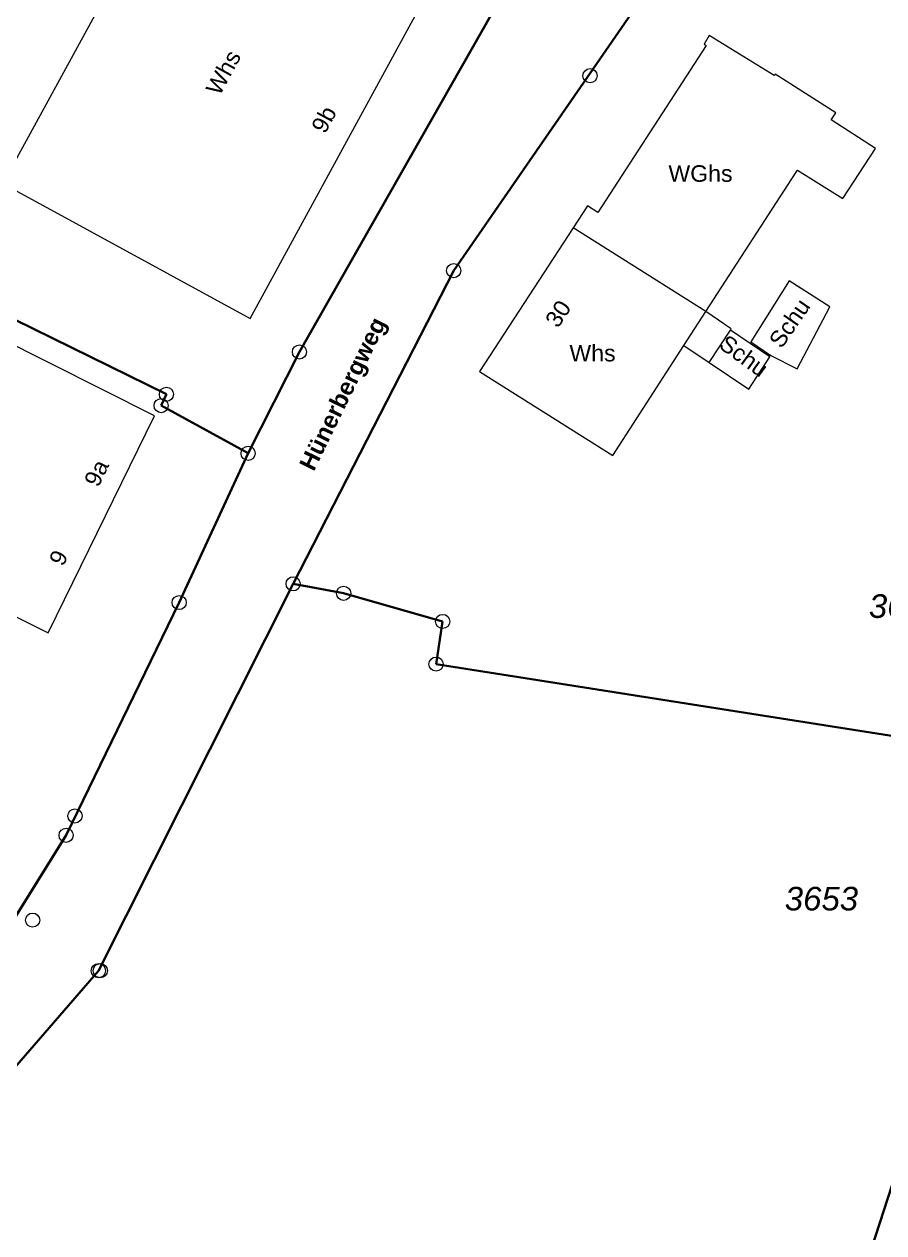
# Model space of a CAD drawing. Header units: metres. Extents: x -3399952 to 118, y -5275341 to 159.
# Drawn here: x -56.1 to -1.5, y -7.7 to 69.1 of the extents above; entities that cross this region are included whole.
import ezdxf

# ---------------------------------------------------------------- set-up
doc = ezdxf.new("R2010")
doc.units = ezdxf.units.M
for name, pattern in [('1600.2028', [0]), ('1600.2505', [0]), ('1600.2507', [0]), ('1600.2515', [0])]:
    doc.linetypes.add(name, pattern=pattern)
doc.layers.get('0').update_dxf_attribs({"color": 1, "linetype": 'CONTINUOUS'})
for name, color, linetype, lineweight in [('Flurstücke_Grenzpunkte', 255, 'CONTINUOUS', 0), ('Gebäude', 255, 'CONTINUOUS', 0), ('Lagebezeichnungen', 255, 'CONTINUOUS', 0), ('Migrationsobjekte', 7, 'CONTINUOUS', 18), ('Verkehr', 255, 'CONTINUOUS', 0)]:
    doc.layers.add(name, color=color, linetype=linetype, lineweight=lineweight)
doc.styles.add('Flurstücksnummer - K 10 700', font='Arial Italic.ttf')
doc.styles.add('Gebäudefunktion (nur BW)', font='Arial.ttf')
doc.styles.add('Name - Bauwerken u. Einrichtungen - F 10', font='Arial Bold.ttf')
doc.styles.add('Sonstiger Text_ Bezeichnung - N 7 380', font='Arial.ttf')

# ---------------------------------------------------------------- blocks, each defined once
blk = doc.blocks.new('Grenzpunkt mit Abmarkung (Marke)')
at = {"color": 0, "lineweight": -2}
blk.add_circle((0, 0), 0.5, dxfattribs=at)

msp = doc.modelspace()

# ---------------------------------------------------------------- linework, layer by layer
at = {"layer": 'Flurstücke_Grenzpunkte', "color": 7, "linetype": '1600.2028', "lineweight": 35}
for p, q in [((-16.726, 71.003, -333.749), (-28.832, 53.48, -333.749)), ((-73.123, 58.427, -333.749), (-47.091, 45.62, -333.749)), ((-47.091, 45.62, -333.749), (-47.431, 44.9, -333.749)), ((-47.431, 44.9, -333.749), (-41.899, 41.868, -333.749)), ((-41.899, 41.868, -333.749), (-46.282, 32.387, -333.749)), ((-39.038, 33.576, -333.749), (-51.417, 8.994, -333.749)), ((-35.826, 32.976, -333.749), (-39.038, 33.576, -333.749)), ((-46.282, 32.387, -333.749), (-53.467, 17.596, -333.749)), ((-29.533, 31.184, -333.749), (-35.826, 32.976, -333.749)), ((-29.954, 28.474, -333.749), (-29.533, 31.184, -333.749)), ((7.834, 22.516, 0.505), (-29.954, 28.474, -333.749)), ((-53.467, 17.596, -333.749), (-56.67, 12.466, -333.749)), ((-51.417, 8.994, -333.749), (-83.119, -27.644, -333.749)), ((-11.135, -35.908, -333.749), (1.89, 4.192, 0.042))]:
    msp.add_line(p, q, dxfattribs=at)
at = {"layer": 'Gebäude', "color": 7, "linetype": '1600.2505', "lineweight": 18}
for p, q in [((-12.584, 68.422, -333.749), (-12.914, 67.872, -333.749)), ((-8.452, 65.871, -333.749), (-12.584, 68.422, -333.749)), ((-12.914, 67.872, -333.749), (-12.784, 67.792, -333.749)), ((-8.392, 65.961, -333.749), (-8.452, 65.871, -333.749)), ((-4.55, 63.5, -333.749), (-8.392, 65.961, -333.749)), ((-4.83, 63.07, -333.749), (-4.55, 63.5, -333.749)), ((-2.019, 61.229, -333.749), (-4.83, 63.07, -333.749)), ((-4.1, 58.058, -333.749), (-2.019, 61.229, -333.749)), ((-7.062, 59.729, -333.749), (-6.982, 59.859, -333.749)), ((-6.982, 59.859, -333.749), (-4.1, 58.058, -333.749)), ((-57.495, 59.005, -333.749), (-41.778, 50.431, -333.749)), ((-20.328, 57.6, -333.749), (-21.248, 56.19, -333.749)), ((-19.667, 57.17, -333.749), (-20.328, 57.6, -333.749)), ((-47.851, 44.25, -333.749), (-59.757, 50.233, -333.749)), ((-56.597, 31.449, -333.749), (-54.616, 30.458, -333.749))]:
    msp.add_line(p, q, dxfattribs=at)
at = {"layer": 'Verkehr', "color": 253, "linetype": '1600.2515', "lineweight": 18, "true_color": 0x999999}
for p, q in [((-41.899, 41.868, -333.749), (-46.282, 32.387, -333.749)), ((-46.282, 32.387, -333.749), (-53.467, 17.596, -333.749)), ((-53.467, 17.596, -333.749), (-56.67, 12.466, -333.749))]:
    msp.add_line(p, q, dxfattribs=at)

# ---------------------------------------------------------------- block references
at = {"layer": 'Flurstücke_Grenzpunkte', "color": 7, "lineweight": 18, "xscale": 0.9, "yscale": 0.9, "zscale": 0.9}
for p in [(-20.167, 65.862, -333.749), (-28.832, 53.48, -333.749), (-38.637, 48.31, -333.749), (-47.431, 44.9, -333.749), (-47.091, 45.62, -333.749), (-41.899, 41.868, -333.749), (-39.038, 33.576, -333.749), (-35.826, 32.976, -333.749), (-46.282, 32.387, -333.749), (-29.533, 31.184, -333.749), (-29.954, 28.474, -333.749), (-52.907, 18.826, -333.749), (-53.467, 17.596, -333.749), (-55.599, 12.206, -333.749), (-51.417, 8.994, -333.749), (-51.297, 8.994, -333.749)]:
    msp.add_blockref('Grenzpunkt mit Abmarkung (Marke)', p, dxfattribs=at)

# ---------------------------------------------------------------- texts
at = {"layer": 'Flurstücke_Grenzpunkte', "color": 7, "lineweight": 18, "char_height": 1.5, "attachment_point": 5, "rotation": 0.00905, "line_spacing_factor": 0.69, "style": 'Flurstücksnummer - K 10 700', "bg_fill": 2}
for s, insert in [('3639', (-0.11, 32.15, -333.749)), ('3653', (-5.456, 13.56, -333.749))]:
    msp.add_mtext(s, dxfattribs=dict(at, insert=insert))
at = {"layer": 'Gebäude', "color": 7, "lineweight": 18, "char_height": 1.05, "attachment_point": 5, "line_spacing_factor": 0.69, "style": 'Gebäudefunktion (nur BW)', "bg_fill": 2}
for s, insert, rotation in [('Whs', (-43.468, 66.065, -333.749), 61.34582), ('WGhs', (-13.144, 59.64, -333.749), 0.00905), ('Schu', (-10.393, 48.056, -333.749), 324.00391), ('Whs', (-20.008, 48.227, -333.749), 0.00905)]:
    msp.add_mtext(s, dxfattribs=dict(at, insert=insert, rotation=rotation))
at = {"layer": 'Lagebezeichnungen', "color": 7, "lineweight": 18, "char_height": 1.05, "attachment_point": 5, "line_spacing_factor": 0.69, "style": 'Sonstiger Text_ Bezeichnung - N 7 380', "bg_fill": 2}
for s, insert, rotation in [('9b', (-37.075, 63.084, -333.749), 61.3962), ('9a', (-51.533, 40.619, -333.749), 63.87347), ('9', (-53.945, 35.229, -333.749), 63.61703)]:
    msp.add_mtext(s, dxfattribs=dict(at, insert=insert, rotation=rotation))

# ---------------------------------------------------------------- next in the draw order: linework, layer by layer
at = {"layer": 'Gebäude', "color": 7, "linetype": '1600.2505', "lineweight": 18}
for p, q in [((-45.519, 80.95, -333.749), (-57.495, 59.005, -333.749)), ((-12.784, 67.792, -333.749), (-19.667, 57.17, -333.749)), ((-11.184, 49.777, -333.749), (-12.804, 50.877, -333.749)), ((-12.594, 47.646, -333.749), (-11.244, 49.697, -333.749)), ((-11.244, 49.697, -333.749), (-11.184, 49.777, -333.749)), ((-18.707, 41.725, -333.749), (-14.195, 48.727, -333.749)), ((-14.195, 48.727, -333.749), (-12.594, 47.646, -333.749)), ((-12.594, 47.646, -333.749), (-10.063, 45.955, -333.749)), ((-27.191, 47.078, -333.749), (-18.707, 41.725, -333.749)), ((-54.616, 30.458, -333.749), (-47.851, 44.25, -333.749))]:
    msp.add_line(p, q, dxfattribs=at)
at = {"layer": 'Migrationsobjekte', "color": 7, "linetype": '1600.2507', "lineweight": 18}
msp.add_line((-14.195, 48.727, -333.749), (-12.804, 50.877, -333.749), dxfattribs=at)

# ---------------------------------------------------------------- next in the draw order: texts
at = {"layer": 'Gebäude', "color": 7, "lineweight": 18, "insert": (-7.479, 50.135, -333.749), "char_height": 1.05, "attachment_point": 5, "rotation": 55.59499, "line_spacing_factor": 0.69, "style": 'Gebäudefunktion (nur BW)', "bg_fill": 2}
msp.add_mtext('Schu', dxfattribs=at)
at = {"layer": 'Lagebezeichnungen', "color": 7, "lineweight": 18, "attachment_point": 5, "line_spacing_factor": 0.69, "bg_fill": 2}
for s, insert, char_height, rotation, style in [('30', (-22.189, 50.738, -333.749), 1.05, 56.86018, 'Sonstiger Text_ Bezeichnung - N 7 380'), ('Hünerbergweg', (-35.744, 45.586, -333.749), 1.08, 63.95958, 'Name - Bauwerken u. Einrichtungen - F 10')]:
    msp.add_mtext(s, dxfattribs=dict(at, insert=insert, char_height=char_height, rotation=rotation, style=style))

# ---------------------------------------------------------------- next in the draw order: linework, layer by layer
at = {"layer": 'Flurstücke_Grenzpunkte', "color": 7, "linetype": '1600.2028', "lineweight": 35}
for p, q in [((-23.078, 75.685, -333.749), (-38.637, 48.31, -333.749)), ((-28.832, 53.48, -333.749), (-39.038, 33.576, -333.749)), ((-38.637, 48.31, -333.749), (-41.899, 41.868, -333.749))]:
    msp.add_line(p, q, dxfattribs=at)
at = {"layer": 'Gebäude', "color": 7, "linetype": '1600.2505', "lineweight": 18}
for p, q in [((-41.778, 50.431, -333.749), (-29.811, 72.365, -333.749)), ((-12.804, 50.877, -333.749), (-7.062, 59.729, -333.749)), ((-21.248, 56.19, -333.749), (-27.191, 47.078, -333.749)), ((-12.804, 50.877, -333.749), (-21.248, 56.19, -333.749)), ((-7.502, 52.827, -333.749), (-9.953, 48.946, -333.749)), ((-4.921, 51.176, -333.749), (-7.502, 52.827, -333.749)), ((-6.992, 47.245, -333.749), (-4.921, 51.176, -333.749)), ((-8.733, 47.996, -333.749), (-11.244, 49.697, -333.749)), ((-9.953, 48.946, -333.749), (-8.683, 48.076, -333.749)), ((-10.063, 45.955, -333.749), (-8.733, 47.996, -333.749)), ((-8.683, 48.076, -333.749), (-6.992, 47.245, -333.749))]:
    msp.add_line(p, q, dxfattribs=at)
at = {"layer": 'Verkehr', "color": 253, "linetype": '1600.2515', "lineweight": 18, "true_color": 0x999999}
for p, q in [((-23.078, 75.685, -333.749), (-38.637, 48.31, -333.749)), ((-38.637, 48.31, -333.749), (-41.899, 41.868, -333.749))]:
    msp.add_line(p, q, dxfattribs=at)

doc.saveas('drawing.dxf')
